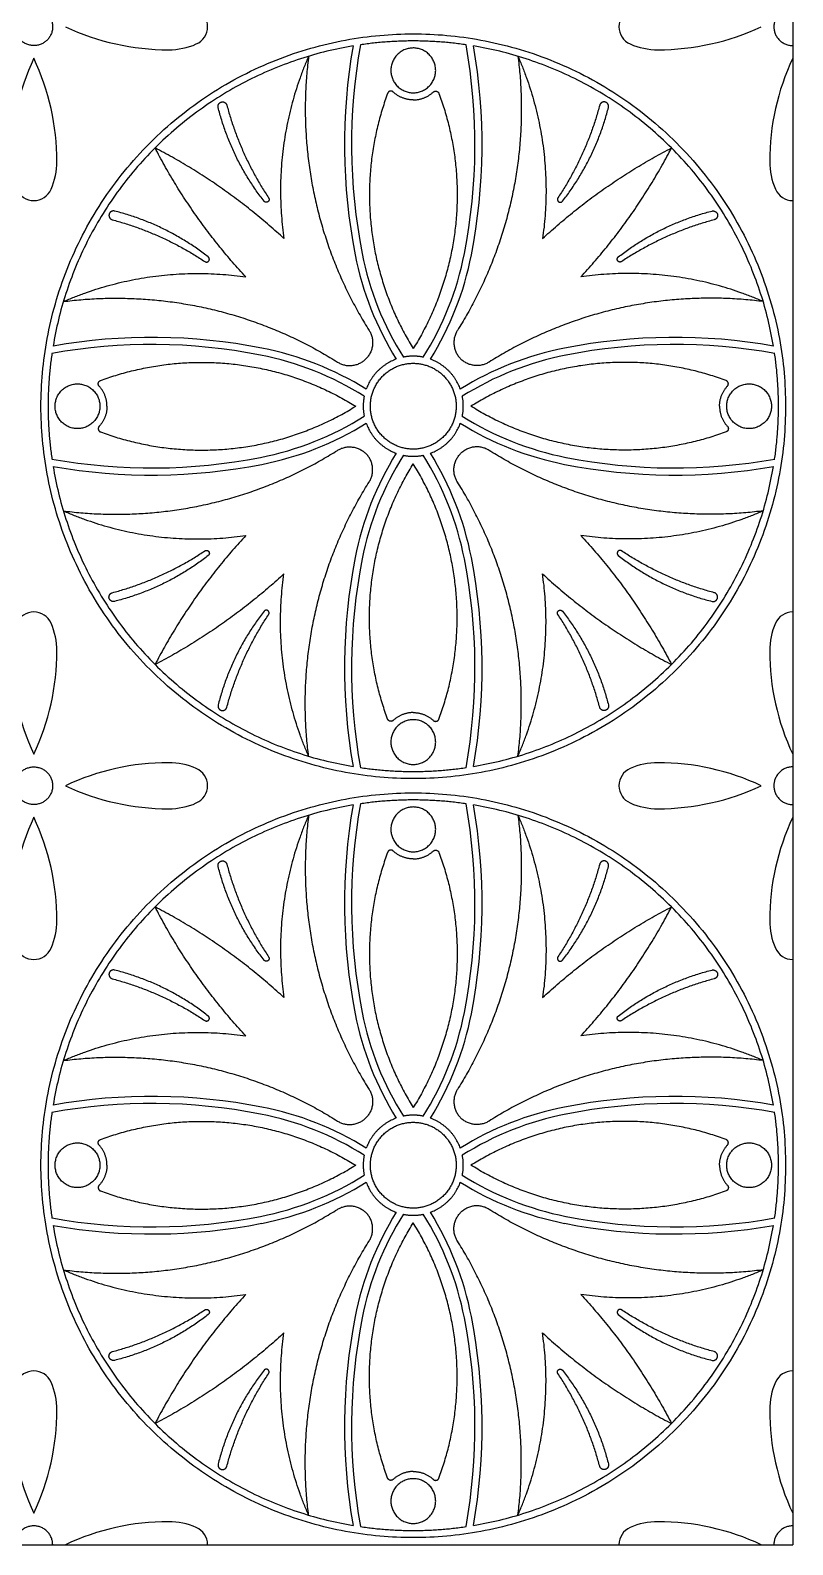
# Model space of a CAD drawing. Header units: millimetres. Extents: x -101 to 102, y -117 to 99.
# Drawn here: x 85.74 to 101.83, y -100.33 to -68.38 of the extents above; entities that cross this region are included whole.
import ezdxf

# ---------------------------------------------------------------- set-up
doc = ezdxf.new("R2010")
doc.units = ezdxf.units.MM
doc.header["$MEASUREMENT"] = 0
doc.layers.add('Layer 03', color=5, linetype='Continuous')

msp = doc.modelspace()

# ---------------------------------------------------------------- linework, layer by layer
at = {"layer": 'Layer 03'}
for p in [(101.825, -52.292), (53.784, -100.333)]:
    msp.add_line(p, (101.825, -100.333), dxfattribs=at)
for centre, radius, start, end in [((89.081, -68.306), 0.397, 293.5468, 66.4532), ((98.555, -68.306), 0.397, 113.5468, 246.4532), ((88.654, -63.677), 5.115, 244.8173, 270), ((98.982, -63.677), 5.115, 270, 295.1827), ((88.654, -67.325), 1.467, 270, 293.5468), ((104.413, -70.797), 11.897, 169.7818, 191.1093), ((83.223, -70.797), 11.897, 348.8907, 10.2182), ((98.982, -67.325), 1.467, 246.4532, 270), ((90.44, -71.148), 5.115, 154.8173, 180), ((81.183, -71.148), 5.115, 360, 25.1827), ((104.413, -70.797), 12.047, 170.029, 191.1093), ((83.223, -70.797), 12.047, 348.8907, 9.971), ((106.454, -71.148), 5.115, 154.8173, 180), ((84.831, -71.148), 1.467, 336.4532, 360), ((102.806, -71.148), 1.467, 180, 203.5468), ((85.811, -71.576), 0.397, 203.5468, 336.4532), ((101.825, -71.576), 0.397, 203.5468, 270), ((99.045, -71.852), 6.576, 191.1093, 211.8347), ((99.045, -71.852), 6.426, 191.1093, 212.222), ((88.592, -71.852), 6.426, 327.778, 348.8907), ((88.592, -71.852), 6.576, 328.1653, 348.8907), ((88.303, -86.907), 11.897, 78.8907, 100.2182), ((88.303, -86.907), 12.047, 78.8907, 99.971), ((89.357, -81.539), 6.576, 58.1653, 78.8907), ((98.279, -81.539), 6.576, 101.1093, 121.8347), ((99.334, -86.907), 12.047, 80.029, 101.1093), ((99.334, -86.907), 11.897, 79.7818, 101.1093), ((89.357, -81.539), 6.426, 57.778, 78.8907), ((98.279, -81.539), 6.426, 101.1093, 122.222), ((89.357, -71.086), 6.426, 281.1093, 302.222), ((89.357, -71.086), 6.576, 281.1093, 301.8347), ((98.279, -71.086), 6.576, 238.1653, 258.8907), ((98.279, -71.086), 6.426, 237.778, 258.8907), ((99.045, -80.774), 6.576, 148.1653, 168.8907), ((88.592, -80.774), 6.576, 11.1093, 31.8347), ((88.303, -65.718), 11.897, 259.7818, 281.1093), ((88.303, -65.718), 12.047, 260.029, 281.1093), ((99.045, -80.774), 6.426, 147.778, 168.8907), ((88.592, -80.774), 6.426, 11.1093, 32.222), ((99.334, -65.718), 12.047, 258.8907, 279.971), ((99.334, -65.718), 11.897, 258.8907, 280.2182), ((104.413, -81.828), 12.047, 168.8907, 189.971), ((104.413, -81.828), 11.897, 168.8907, 190.2182), ((83.223, -81.828), 11.897, 349.7818, 11.1093), ((83.223, -81.828), 12.047, 350.029, 11.1093), ((85.811, -81.05), 0.397, 23.5468, 156.4532), ((101.825, -81.05), 0.397, 90, 156.4532), ((84.831, -81.477), 1.467, 360, 23.5468), ((102.806, -81.477), 1.467, 156.4532, 180), ((90.44, -81.477), 5.115, 180, 205.1827), ((81.183, -81.477), 5.115, 334.8173, 0), ((106.454, -81.477), 5.115, 180, 205.1827), ((88.654, -88.948), 5.115, 90, 115.1827), ((88.654, -85.3), 1.467, 66.4532, 90), ((89.081, -84.319), 0.397, 293.5468, 66.4532), ((98.555, -84.319), 0.397, 113.5468, 246.4532), ((98.982, -85.3), 1.467, 90, 113.5468), ((98.982, -88.948), 5.115, 64.8173, 90), ((88.654, -79.691), 5.115, 244.8173, 270), ((98.982, -79.691), 5.115, 270, 295.1827), ((90.44, -87.162), 5.115, 154.8173, 180), ((81.183, -87.162), 5.115, 360, 25.1827), ((88.654, -83.339), 1.467, 270, 293.5468), ((104.413, -86.811), 12.047, 170.029, 191.1093), ((104.413, -86.811), 11.897, 169.7818, 191.1093), ((83.223, -86.811), 11.897, 348.8907, 10.2182), ((83.223, -86.811), 12.047, 348.8907, 9.971), ((98.982, -83.339), 1.467, 246.4532, 270), ((106.454, -87.162), 5.115, 154.8173, 180), ((84.831, -87.162), 1.467, 336.4532, 360), ((102.806, -87.162), 1.467, 180, 203.5468), ((85.811, -87.589), 0.397, 203.5468, 336.4532), ((101.825, -87.589), 0.397, 203.5468, 270), ((99.045, -87.865), 6.576, 191.1093, 211.8347), ((99.045, -87.865), 6.426, 191.1093, 212.222), ((88.592, -87.865), 6.426, 327.778, 348.8907), ((88.592, -87.865), 6.576, 328.1653, 348.8907), ((88.303, -102.921), 11.897, 78.8907, 100.2182), ((88.303, -102.921), 12.047, 78.8907, 99.971), ((99.334, -102.921), 12.047, 80.029, 101.1093), ((99.334, -102.921), 11.897, 79.7818, 101.1093), ((89.357, -97.552), 6.426, 57.778, 78.8907), ((89.357, -97.552), 6.576, 58.1653, 78.8907), ((98.279, -97.552), 6.576, 101.1093, 121.8347), ((98.279, -97.552), 6.426, 101.1093, 122.222), ((89.357, -87.1), 6.426, 281.1093, 302.222), ((98.279, -87.1), 6.426, 237.778, 258.8907), ((89.357, -87.1), 6.576, 281.1093, 301.8347), ((98.279, -87.1), 6.576, 238.1653, 258.8907), ((88.303, -81.731), 11.897, 259.7818, 281.1093), ((88.303, -81.731), 12.047, 260.029, 281.1093), ((99.045, -96.787), 6.576, 148.1653, 168.8907), ((99.045, -96.787), 6.426, 147.778, 168.8907), ((88.592, -96.787), 6.426, 11.1093, 32.222), ((88.592, -96.787), 6.576, 11.1093, 31.8347), ((99.334, -81.731), 12.047, 258.8907, 279.971), ((99.334, -81.731), 11.897, 258.8907, 280.2182), ((104.413, -97.841), 12.047, 168.8907, 189.971), ((83.223, -97.841), 12.047, 350.029, 11.1093), ((104.413, -97.841), 11.897, 168.8907, 190.2182), ((83.223, -97.841), 11.897, 349.7818, 11.1093), ((85.811, -97.063), 0.397, 23.5468, 156.4532), ((101.825, -97.063), 0.397, 90, 156.4532), ((84.831, -97.49), 1.467, 360, 23.5468), ((102.806, -97.49), 1.467, 156.4532, 180), ((90.44, -97.49), 5.115, 180, 205.1827), ((81.183, -97.49), 5.115, 334.8173, 0), ((106.454, -97.49), 5.115, 180, 205.1827), ((88.654, -104.962), 5.115, 90, 115.1827), ((88.654, -101.314), 1.467, 66.4532, 90), ((89.081, -100.333), 0.397, 0, 66.4532), ((98.555, -100.333), 0.397, 113.5468, 180), ((98.982, -101.314), 1.467, 90, 113.5468), ((98.982, -104.962), 5.115, 64.8173, 90)]:
    msp.add_arc(centre, radius, start, end, dxfattribs=at)
for points, weights, knots in [([(86.073, -68.605), (86.372, -68.343), (86.11, -68.044), (85.849, -67.745), (85.55, -68.007), (85.251, -68.268), (85.513, -68.567), (85.774, -68.866), (86.073, -68.605)], [1, 0.707106781187, 1, 0.707106781187, 1, 0.707106781187, 1, 0.707106781187, 1], [0, 0, 0, 0.715668, 0.715668, 1.431337, 1.431337, 2.147005, 2.147005, 2.862674, 2.862674, 2.862674]), ([(101.825, -67.909), (101.428, -67.909), (101.428, -68.306), (101.428, -68.703), (101.825, -68.703)], [1, 0.707106781186, 1, 0.707106781186, 1], [1.103952, 1.103952, 1.103952, 1.81962, 1.81962, 2.535288, 2.535288, 2.535288]), ([(101.675, -76.313), (101.675, -68.456), (93.818, -68.456), (85.962, -68.456), (85.962, -76.313), (85.962, -84.169), (93.818, -84.169), (101.675, -84.169), (101.675, -76.313)], [1, 0.707106781187, 1, 0.707106781187, 1, 0.707106781187, 1, 0.707106781187, 1], [0, 0, 0, 12.095132, 12.095132, 24.190263, 24.190263, 36.285395, 36.285395, 48.380527, 48.380527, 48.380527]), ([(93.818, -69.699), (93.346, -69.699), (93.346, -69.227), (93.346, -68.754), (93.818, -68.754), (94.291, -68.754), (94.291, -69.227), (94.291, -69.699), (93.818, -69.699)], [1, 0.707106781187, 1, 0.707106781187, 1, 0.707106781187, 1, 0.707106781187, 1], [0, 0, 0, 0.74149, 0.74149, 1.482979, 1.482979, 2.224469, 2.224469, 2.965959, 2.965959, 2.965959]), ([(89.701, -70.009), (89.678, -69.918), (89.769, -69.894), (89.86, -69.871), (89.884, -69.961)], [1, 0.709710540332, 1, 0.709710540332, 1], [0, 0, 0, 0.1478692, 0.1478692, 0.2957383, 0.2957383, 0.2957383]), ([(93.395, -69.683), (93.366, -69.657), (93.328, -69.666), (93.29, -69.675), (93.277, -69.712)], [1, 0.882022710059, 1, 0.882022710059, 1], [0, 0, 0, 0.0718733, 0.0718733, 0.1437467, 0.1437467, 0.1437467]), ([(94.241, -69.683), (94.27, -69.657), (94.308, -69.666), (94.346, -69.675), (94.36, -69.712)], [1, 0.882022710059, 1, 0.882022710059, 1], [0, 0, 0, 0.0718733, 0.0718733, 0.1437467, 0.1437467, 0.1437467]), ([(97.936, -70.009), (97.959, -69.918), (97.868, -69.894), (97.777, -69.871), (97.752, -69.961)], [1, 0.709710540332, 1, 0.709710540332, 1], [0, 0, 0, 0.1478692, 0.1478692, 0.2957383, 0.2957383, 0.2957383]), ([(87.514, -72.195), (87.423, -72.172), (87.4, -72.263), (87.376, -72.354), (87.467, -72.378)], [1, 0.709710540332, 1, 0.709710540332, 1], [0, 0, 0, 0.1478692, 0.1478692, 0.2957383, 0.2957383, 0.2957383]), ([(90.766, -71.917), (90.798, -71.965), (90.752, -71.998), (90.705, -72.032), (90.67, -71.987)], [1, 0.720840061458, 1, 0.720840061458, 1], [0, 0, 0, 0.0910066, 0.0910066, 0.1820133, 0.1820133, 0.1820133]), ([(96.87, -71.917), (96.838, -71.965), (96.885, -71.998), (96.931, -72.032), (96.966, -71.987)], [1, 0.720840061458, 1, 0.720840061458, 1], [0, 0, 0, 0.0910066, 0.0910066, 0.1820133, 0.1820133, 0.1820133]), ([(100.122, -72.195), (100.213, -72.172), (100.237, -72.263), (100.26, -72.354), (100.169, -72.378)], [1, 0.709710540332, 1, 0.709710540332, 1], [0, 0, 0, 0.1478692, 0.1478692, 0.2957383, 0.2957383, 0.2957383]), ([(89.423, -73.261), (89.47, -73.292), (89.504, -73.246), (89.537, -73.2), (89.492, -73.164)], [1, 0.720840061458, 1, 0.720840061458, 1], [0, 0, 0, 0.0910066, 0.0910066, 0.1820133, 0.1820133, 0.1820133]), ([(98.214, -73.261), (98.166, -73.292), (98.133, -73.246), (98.099, -73.2), (98.144, -73.164)], [1, 0.720840061458, 1, 0.720840061458, 1], [0, 0, 0, 0.0910066, 0.0910066, 0.1820133, 0.1820133, 0.1820133]), ([(94.723, -76.36), (94.771, -75.456), (93.866, -75.408), (92.962, -75.36), (92.914, -76.265), (92.866, -77.169), (93.77, -77.217), (94.675, -77.265), (94.723, -76.36)], [1, 0.707106781187, 1, 0.707106781187, 1, 0.707106781187, 1, 0.707106781187, 1], [0, 0, 0, 1.421558, 1.421558, 2.843116, 2.843116, 4.264675, 4.264675, 5.686233, 5.686233, 5.686233]), ([(87.205, -76.313), (87.205, -75.84), (86.732, -75.84), (86.26, -75.84), (86.26, -76.313), (86.26, -76.785), (86.732, -76.785), (87.205, -76.785), (87.205, -76.313)], [1, 0.707106781187, 1, 0.707106781187, 1, 0.707106781187, 1, 0.707106781187, 1], [0, 0, 0, 0.74149, 0.74149, 1.482979, 1.482979, 2.224469, 2.224469, 2.965959, 2.965959, 2.965959]), ([(87.189, -75.889), (87.163, -75.861), (87.172, -75.823), (87.181, -75.785), (87.217, -75.771)], [1, 0.882022710059, 1, 0.882022710059, 1], [0, 0, 0, 0.0718733, 0.0718733, 0.1437467, 0.1437467, 0.1437467]), ([(100.447, -75.889), (100.474, -75.861), (100.465, -75.823), (100.456, -75.785), (100.419, -75.771)], [1, 0.882022710059, 1, 0.882022710059, 1], [0, 0, 0, 0.0718733, 0.0718733, 0.1437467, 0.1437467, 0.1437467]), ([(100.432, -76.313), (100.432, -76.785), (100.904, -76.785), (101.377, -76.785), (101.377, -76.313), (101.377, -75.84), (100.904, -75.84), (100.432, -75.84), (100.432, -76.313)], [1, 0.707106781187, 1, 0.707106781187, 1, 0.707106781187, 1, 0.707106781187, 1], [0, 0, 0, 0.74149, 0.74149, 1.482979, 1.482979, 2.224469, 2.224469, 2.965959, 2.965959, 2.965959]), ([(87.189, -76.736), (87.163, -76.764), (87.172, -76.802), (87.181, -76.841), (87.217, -76.854)], [1, 0.882022710059, 1, 0.882022710059, 1], [0, 0, 0, 0.0718733, 0.0718733, 0.1437467, 0.1437467, 0.1437467]), ([(100.447, -76.736), (100.474, -76.764), (100.465, -76.802), (100.456, -76.841), (100.419, -76.854)], [1, 0.882022710059, 1, 0.882022710059, 1], [0, 0, 0, 0.0718733, 0.0718733, 0.1437467, 0.1437467, 0.1437467]), ([(89.423, -79.364), (89.47, -79.333), (89.504, -79.379), (89.537, -79.425), (89.492, -79.461)], [1, 0.720840061458, 1, 0.720840061458, 1], [0, 0, 0, 0.0910066, 0.0910066, 0.1820133, 0.1820133, 0.1820133]), ([(98.214, -79.364), (98.166, -79.333), (98.133, -79.379), (98.099, -79.425), (98.144, -79.461)], [1, 0.720840061458, 1, 0.720840061458, 1], [0, 0, 0, 0.0910066, 0.0910066, 0.1820133, 0.1820133, 0.1820133]), ([(87.514, -80.43), (87.423, -80.453), (87.4, -80.362), (87.376, -80.271), (87.467, -80.247)], [1, 0.709710540332, 1, 0.709710540332, 1], [0, 0, 0, 0.1478692, 0.1478692, 0.2957383, 0.2957383, 0.2957383]), ([(100.122, -80.43), (100.213, -80.453), (100.237, -80.362), (100.26, -80.271), (100.169, -80.247)], [1, 0.709710540332, 1, 0.709710540332, 1], [0, 0, 0, 0.1478692, 0.1478692, 0.2957383, 0.2957383, 0.2957383]), ([(90.766, -80.708), (90.798, -80.661), (90.752, -80.627), (90.705, -80.594), (90.67, -80.639)], [1, 0.720840061458, 1, 0.720840061458, 1], [0, 0, 0, 0.0910066, 0.0910066, 0.1820133, 0.1820133, 0.1820133]), ([(96.87, -80.708), (96.838, -80.661), (96.885, -80.627), (96.931, -80.594), (96.966, -80.639)], [1, 0.720840061458, 1, 0.720840061458, 1], [0, 0, 0, 0.0910066, 0.0910066, 0.1820133, 0.1820133, 0.1820133]), ([(89.701, -82.616), (89.678, -82.708), (89.769, -82.731), (89.86, -82.755), (89.884, -82.664)], [1, 0.709710540332, 1, 0.709710540332, 1], [0, 0, 0, 0.1478692, 0.1478692, 0.2957383, 0.2957383, 0.2957383]), ([(97.936, -82.616), (97.959, -82.708), (97.868, -82.731), (97.777, -82.755), (97.752, -82.664)], [1, 0.709710540332, 1, 0.709710540332, 1], [0, 0, 0, 0.1478692, 0.1478692, 0.2957383, 0.2957383, 0.2957383]), ([(93.395, -82.942), (93.366, -82.968), (93.328, -82.959), (93.29, -82.95), (93.277, -82.913)], [1, 0.882022710059, 1, 0.882022710059, 1], [0, 0, 0, 0.0718733, 0.0718733, 0.1437467, 0.1437467, 0.1437467]), ([(93.818, -82.926), (94.291, -82.926), (94.291, -83.398), (94.291, -83.871), (93.818, -83.871), (93.346, -83.871), (93.346, -83.398), (93.346, -82.926), (93.818, -82.926)], [1, 0.707106781187, 1, 0.707106781187, 1, 0.707106781187, 1, 0.707106781187, 1], [0, 0, 0, 0.74149, 0.74149, 1.482979, 1.482979, 2.224469, 2.224469, 2.965959, 2.965959, 2.965959]), ([(94.241, -82.942), (94.27, -82.968), (94.308, -82.959), (94.346, -82.95), (94.36, -82.913)], [1, 0.882022710059, 1, 0.882022710059, 1], [0, 0, 0, 0.0718733, 0.0718733, 0.1437467, 0.1437467, 0.1437467]), ([(86.073, -84.618), (86.372, -84.357), (86.11, -84.058), (85.849, -83.759), (85.55, -84.02), (85.251, -84.282), (85.513, -84.581), (85.774, -84.88), (86.073, -84.618)], [1, 0.707106781187, 1, 0.707106781187, 1, 0.707106781187, 1, 0.707106781187, 1], [0, 0, 0, 0.715668, 0.715668, 1.431337, 1.431337, 2.147005, 2.147005, 2.862674, 2.862674, 2.862674]), ([(101.825, -83.922), (101.428, -83.922), (101.428, -84.319), (101.428, -84.717), (101.825, -84.717)], [1, 0.707106781186, 1, 0.707106781186, 1], [1.103952, 1.103952, 1.103952, 1.81962, 1.81962, 2.535288, 2.535288, 2.535288]), ([(101.675, -92.326), (101.675, -84.47), (93.818, -84.47), (85.962, -84.47), (85.962, -92.326), (85.962, -100.183), (93.818, -100.183), (101.675, -100.183), (101.675, -92.326)], [1, 0.707106781187, 1, 0.707106781187, 1, 0.707106781187, 1, 0.707106781187, 1], [0, 0, 0, 12.095132, 12.095132, 24.190263, 24.190263, 36.285395, 36.285395, 48.380527, 48.380527, 48.380527]), ([(93.818, -85.713), (93.346, -85.713), (93.346, -85.24), (93.346, -84.768), (93.818, -84.768), (94.291, -84.768), (94.291, -85.24), (94.291, -85.713), (93.818, -85.713)], [1, 0.707106781187, 1, 0.707106781187, 1, 0.707106781187, 1, 0.707106781187, 1], [0, 0, 0, 0.74149, 0.74149, 1.482979, 1.482979, 2.224469, 2.224469, 2.965959, 2.965959, 2.965959]), ([(89.701, -86.022), (89.678, -85.931), (89.769, -85.908), (89.86, -85.884), (89.884, -85.975)], [1, 0.709710540332, 1, 0.709710540332, 1], [0, 0, 0, 0.1478692, 0.1478692, 0.2957383, 0.2957383, 0.2957383]), ([(93.395, -85.697), (93.366, -85.671), (93.328, -85.68), (93.29, -85.689), (93.277, -85.725)], [1, 0.882022710059, 1, 0.882022710059, 1], [0, 0, 0, 0.0718733, 0.0718733, 0.1437467, 0.1437467, 0.1437467]), ([(94.241, -85.697), (94.27, -85.671), (94.308, -85.68), (94.346, -85.689), (94.36, -85.725)], [1, 0.882022710059, 1, 0.882022710059, 1], [0, 0, 0, 0.0718733, 0.0718733, 0.1437467, 0.1437467, 0.1437467]), ([(97.936, -86.022), (97.959, -85.931), (97.868, -85.908), (97.777, -85.884), (97.752, -85.975)], [1, 0.709710540332, 1, 0.709710540332, 1], [0, 0, 0, 0.1478692, 0.1478692, 0.2957383, 0.2957383, 0.2957383]), ([(90.766, -87.931), (90.798, -87.978), (90.752, -88.012), (90.705, -88.045), (90.67, -88)], [1, 0.720840061458, 1, 0.720840061458, 1], [0, 0, 0, 0.0910066, 0.0910066, 0.1820133, 0.1820133, 0.1820133]), ([(96.87, -87.931), (96.838, -87.978), (96.885, -88.012), (96.931, -88.045), (96.966, -88)], [1, 0.720840061458, 1, 0.720840061458, 1], [0, 0, 0, 0.0910066, 0.0910066, 0.1820133, 0.1820133, 0.1820133]), ([(87.514, -88.209), (87.423, -88.186), (87.4, -88.277), (87.376, -88.368), (87.467, -88.392)], [1, 0.709710540332, 1, 0.709710540332, 1], [0, 0, 0, 0.1478692, 0.1478692, 0.2957383, 0.2957383, 0.2957383]), ([(100.122, -88.209), (100.213, -88.186), (100.237, -88.277), (100.26, -88.368), (100.169, -88.392)], [1, 0.709710540332, 1, 0.709710540332, 1], [0, 0, 0, 0.1478692, 0.1478692, 0.2957383, 0.2957383, 0.2957383]), ([(89.423, -89.274), (89.47, -89.306), (89.504, -89.26), (89.537, -89.213), (89.492, -89.178)], [1, 0.720840061458, 1, 0.720840061458, 1], [0, 0, 0, 0.0910066, 0.0910066, 0.1820133, 0.1820133, 0.1820133]), ([(98.214, -89.274), (98.166, -89.306), (98.133, -89.26), (98.099, -89.213), (98.144, -89.178)], [1, 0.720840061458, 1, 0.720840061458, 1], [0, 0, 0, 0.0910066, 0.0910066, 0.1820133, 0.1820133, 0.1820133]), ([(94.723, -92.374), (94.771, -91.47), (93.866, -91.422), (92.962, -91.374), (92.914, -92.278), (92.866, -93.183), (93.77, -93.231), (94.675, -93.279), (94.723, -92.374)], [1, 0.707106781187, 1, 0.707106781187, 1, 0.707106781187, 1, 0.707106781187, 1], [0, 0, 0, 1.421558, 1.421558, 2.843116, 2.843116, 4.264675, 4.264675, 5.686233, 5.686233, 5.686233]), ([(87.205, -92.326), (87.205, -91.854), (86.732, -91.854), (86.26, -91.854), (86.26, -92.326), (86.26, -92.799), (86.732, -92.799), (87.205, -92.799), (87.205, -92.326)], [1, 0.707106781187, 1, 0.707106781187, 1, 0.707106781187, 1, 0.707106781187, 1], [0, 0, 0, 0.74149, 0.74149, 1.482979, 1.482979, 2.224469, 2.224469, 2.965959, 2.965959, 2.965959]), ([(87.189, -91.903), (87.163, -91.874), (87.172, -91.836), (87.181, -91.798), (87.217, -91.785)], [1, 0.882022710059, 1, 0.882022710059, 1], [0, 0, 0, 0.0718733, 0.0718733, 0.1437467, 0.1437467, 0.1437467]), ([(100.447, -91.903), (100.474, -91.874), (100.465, -91.836), (100.456, -91.798), (100.419, -91.785)], [1, 0.882022710059, 1, 0.882022710059, 1], [0, 0, 0, 0.0718733, 0.0718733, 0.1437467, 0.1437467, 0.1437467]), ([(100.432, -92.326), (100.432, -92.799), (100.904, -92.799), (101.377, -92.799), (101.377, -92.326), (101.377, -91.854), (100.904, -91.854), (100.432, -91.854), (100.432, -92.326)], [1, 0.707106781187, 1, 0.707106781187, 1, 0.707106781187, 1, 0.707106781187, 1], [0, 0, 0, 0.74149, 0.74149, 1.482979, 1.482979, 2.224469, 2.224469, 2.965959, 2.965959, 2.965959]), ([(87.189, -92.749), (87.163, -92.778), (87.172, -92.816), (87.181, -92.854), (87.217, -92.868)], [1, 0.882022710059, 1, 0.882022710059, 1], [0, 0, 0, 0.0718733, 0.0718733, 0.1437467, 0.1437467, 0.1437467]), ([(100.447, -92.749), (100.474, -92.778), (100.465, -92.816), (100.456, -92.854), (100.419, -92.868)], [1, 0.882022710059, 1, 0.882022710059, 1], [0, 0, 0, 0.0718733, 0.0718733, 0.1437467, 0.1437467, 0.1437467]), ([(89.423, -95.378), (89.47, -95.346), (89.504, -95.393), (89.537, -95.439), (89.492, -95.474)], [1, 0.720840061458, 1, 0.720840061458, 1], [0, 0, 0, 0.0910066, 0.0910066, 0.1820133, 0.1820133, 0.1820133]), ([(98.214, -95.378), (98.166, -95.346), (98.133, -95.393), (98.099, -95.439), (98.144, -95.474)], [1, 0.720840061458, 1, 0.720840061458, 1], [0, 0, 0, 0.0910066, 0.0910066, 0.1820133, 0.1820133, 0.1820133]), ([(87.514, -96.444), (87.423, -96.466), (87.4, -96.376), (87.376, -96.285), (87.467, -96.26)], [1, 0.709710540332, 1, 0.709710540332, 1], [0, 0, 0, 0.1478692, 0.1478692, 0.2957383, 0.2957383, 0.2957383]), ([(100.122, -96.444), (100.213, -96.466), (100.237, -96.376), (100.26, -96.285), (100.169, -96.26)], [1, 0.709710540332, 1, 0.709710540332, 1], [0, 0, 0, 0.1478692, 0.1478692, 0.2957383, 0.2957383, 0.2957383]), ([(90.766, -96.722), (90.798, -96.674), (90.752, -96.641), (90.705, -96.607), (90.67, -96.652)], [1, 0.720840061458, 1, 0.720840061458, 1], [0, 0, 0, 0.0910066, 0.0910066, 0.1820133, 0.1820133, 0.1820133]), ([(96.87, -96.722), (96.838, -96.674), (96.885, -96.641), (96.931, -96.607), (96.966, -96.652)], [1, 0.720840061458, 1, 0.720840061458, 1], [0, 0, 0, 0.0910066, 0.0910066, 0.1820133, 0.1820133, 0.1820133]), ([(89.701, -98.63), (89.678, -98.721), (89.769, -98.745), (89.86, -98.768), (89.884, -98.677)], [1, 0.709710540332, 1, 0.709710540332, 1], [0, 0, 0, 0.1478692, 0.1478692, 0.2957383, 0.2957383, 0.2957383]), ([(97.936, -98.63), (97.959, -98.721), (97.868, -98.745), (97.777, -98.768), (97.752, -98.677)], [1, 0.709710540332, 1, 0.709710540332, 1], [0, 0, 0, 0.1478692, 0.1478692, 0.2957383, 0.2957383, 0.2957383]), ([(93.395, -98.955), (93.366, -98.982), (93.328, -98.973), (93.29, -98.964), (93.277, -98.927)], [1, 0.882022710059, 1, 0.882022710059, 1], [0, 0, 0, 0.0718733, 0.0718733, 0.1437467, 0.1437467, 0.1437467]), ([(93.818, -98.94), (94.291, -98.94), (94.291, -99.412), (94.291, -99.884), (93.818, -99.884), (93.346, -99.884), (93.346, -99.412), (93.346, -98.94), (93.818, -98.94)], [1, 0.707106781187, 1, 0.707106781187, 1, 0.707106781187, 1, 0.707106781187, 1], [0, 0, 0, 0.74149, 0.74149, 1.482979, 1.482979, 2.224469, 2.224469, 2.965959, 2.965959, 2.965959]), ([(94.241, -98.955), (94.27, -98.982), (94.308, -98.973), (94.346, -98.964), (94.36, -98.927)], [1, 0.882022710059, 1, 0.882022710059, 1], [0, 0, 0, 0.0718733, 0.0718733, 0.1437467, 0.1437467, 0.1437467]), ([(86.209, -100.333), (86.209, -99.936), (85.811, -99.936), (85.414, -99.936), (85.414, -100.333)], [1, 0.707106781187, 1, 0.707106781187, 1], [3.250957, 3.250957, 3.250957, 3.966625, 3.966625, 4.682294, 4.682294, 4.682294])]:
    msp.add_rational_spline(points, weights, degree=2, knots=knots, dxfattribs=at)
for points, weights in [([(94.932, -68.687), (93.818, -68.524), (92.705, -68.687)], [1, 0.989509383949, 1]), ([(92.548, -68.711), (87.124, -69.618), (86.217, -75.042)], [1, 0.813983032114, 1]), ([(91.61, -68.929), (90.8, -70.779), (91.09, -72.777)], [1, 0.961553592503, 1]), ([(91.61, -68.929), (91.21, -72.05), (92.886, -74.713)], [1, 0.941205046371, 1]), ([(96.027, -68.929), (96.427, -72.05), (94.75, -74.713)], [1, 0.941205046371, 1]), ([(101.419, -75.042), (100.513, -69.618), (95.088, -68.711)], [1, 0.813983032114, 1]), ([(96.027, -68.929), (96.836, -70.779), (96.546, -72.777)], [1, 0.961553592503, 1]), ([(89.884, -69.961), (90.164, -71.012), (90.766, -71.917)], [1, 0.986717573799, 1]), ([(93.277, -69.712), (92.229, -72.537), (93.818, -75.097)], [1, 0.8980497236, 1]), ([(93.818, -69.849), (93.574, -69.849), (93.395, -69.683)], [1, 0.931018332382, 1]), ([(93.818, -69.849), (94.062, -69.849), (94.241, -69.683)], [1, 0.931018332382, 1]), ([(94.36, -69.712), (95.408, -72.537), (93.818, -75.097)], [1, 0.8980497236, 1]), ([(97.752, -69.961), (97.472, -71.012), (96.87, -71.917)], [1, 0.986717573799, 1]), ([(90.67, -71.987), (89.975, -71.101), (89.701, -70.009)], [1, 0.978077150988, 1]), ([(96.966, -71.987), (97.662, -71.101), (97.936, -70.009)], [1, 0.978077150988, 1]), ([(91.09, -72.777), (89.859, -71.636), (88.369, -70.863)], [1, 0.990949380545, 1]), ([(90.283, -73.584), (89.142, -72.353), (88.369, -70.863)], [1, 0.990949380545, 1]), ([(96.546, -72.777), (97.777, -71.636), (99.268, -70.863)], [1, 0.990949380545, 1]), ([(97.354, -73.584), (98.495, -72.353), (99.268, -70.863)], [1, 0.990949380545, 1]), ([(89.492, -73.164), (88.607, -72.469), (87.514, -72.195)], [1, 0.978077150988, 1]), ([(98.144, -73.164), (99.03, -72.469), (100.122, -72.195)], [1, 0.978077150988, 1]), ([(87.467, -72.378), (88.517, -72.659), (89.423, -73.261)], [1, 0.986717573799, 1]), ([(100.169, -72.378), (99.119, -72.659), (98.214, -73.261)], [1, 0.986717573799, 1]), ([(86.435, -74.104), (88.285, -73.295), (90.283, -73.584)], [1, 0.961553592503, 1]), ([(101.202, -74.104), (99.352, -73.295), (97.354, -73.584)], [1, 0.961553592503, 1]), ([(86.435, -74.104), (89.556, -73.704), (92.219, -75.381)], [1, 0.941205046371, 1]), ([(101.202, -74.104), (98.081, -73.704), (95.418, -75.381)], [1, 0.941205046371, 1]), ([(92.886, -74.713), (93.092, -75.04), (92.819, -75.313)], [1, 0.781557933382, 1]), ([(94.75, -74.713), (94.544, -75.04), (94.818, -75.313)], [1, 0.781557933382, 1]), ([(86.193, -75.199), (86.03, -76.313), (86.193, -77.426)], [1, 0.989509383949, 1]), ([(87.217, -75.771), (90.043, -74.723), (92.603, -76.313)], [1, 0.8980497236, 1]), ([(92.219, -75.381), (92.546, -75.587), (92.819, -75.313)], [1, 0.781557933382, 1]), ([(93.458, -75.32), (92.994, -75.488), (92.826, -75.952)], [1, 0.906023045483, 1]), ([(94.028, -75.278), (93.818, -75.235), (93.608, -75.278)], [1, 0.980044529604, 1]), ([(94.811, -75.952), (94.642, -75.488), (94.179, -75.32)], [1, 0.906023045483, 1]), ([(95.418, -75.381), (95.091, -75.587), (94.818, -75.313)], [1, 0.781557933382, 1]), ([(100.419, -75.771), (97.594, -74.723), (95.034, -76.313)], [1, 0.8980497236, 1]), ([(101.444, -77.426), (101.607, -76.313), (101.444, -75.199)], [1, 0.989509383949, 1]), ([(87.355, -76.313), (87.355, -76.069), (87.189, -75.889)], [1, 0.931018332382, 1]), ([(100.281, -76.313), (100.281, -76.069), (100.447, -75.889)], [1, 0.931018332382, 1]), ([(87.355, -76.313), (87.355, -76.557), (87.189, -76.736)], [1, 0.931018332382, 1]), ([(87.217, -76.854), (90.043, -77.902), (92.603, -76.313)], [1, 0.8980497236, 1]), ([(92.783, -76.103), (92.741, -76.313), (92.783, -76.522)], [1, 0.980044529603, 1]), ([(94.853, -76.522), (94.896, -76.313), (94.853, -76.103)], [1, 0.980044529604, 1]), ([(100.419, -76.854), (97.594, -77.902), (95.034, -76.313)], [1, 0.8980497236, 1]), ([(100.281, -76.313), (100.281, -76.557), (100.447, -76.736)], [1, 0.931018332382, 1]), ([(92.826, -76.673), (92.994, -77.137), (93.458, -77.305)], [1, 0.906023045483, 1]), ([(94.179, -77.305), (94.642, -77.137), (94.811, -76.673)], [1, 0.906023045483, 1]), ([(86.435, -78.521), (89.556, -78.921), (92.219, -77.244)], [1, 0.941205046371, 1]), ([(92.219, -77.244), (92.546, -77.039), (92.819, -77.312)], [1, 0.781557933382, 1]), ([(92.886, -77.912), (93.092, -77.585), (92.819, -77.312)], [1, 0.781557933382, 1]), ([(94.75, -77.912), (94.544, -77.585), (94.818, -77.312)], [1, 0.781557933382, 1]), ([(94.75, -77.912), (94.544, -77.585), (94.818, -77.312)], [1, 0.781557933382, 1]), ([(95.418, -77.244), (95.091, -77.039), (94.818, -77.312)], [1, 0.781557933382, 1]), ([(101.202, -78.521), (98.081, -78.921), (95.418, -77.244)], [1, 0.941205046371, 1]), ([(86.217, -77.583), (87.124, -83.007), (92.548, -83.914)], [1, 0.813983032114, 1]), ([(93.277, -82.913), (92.229, -80.088), (93.818, -77.528)], [1, 0.8980497236, 1]), ([(93.608, -77.347), (93.818, -77.39), (94.028, -77.347)], [1, 0.980044529524, 1]), ([(94.36, -82.913), (95.408, -80.088), (93.818, -77.528)], [1, 0.8980497236, 1]), ([(95.088, -83.914), (100.513, -83.007), (101.419, -77.583)], [1, 0.813983032114, 1]), ([(91.61, -83.696), (91.21, -80.575), (92.886, -77.912)], [1, 0.941205046371, 1]), ([(96.027, -83.696), (96.427, -80.575), (94.75, -77.912)], [1, 0.941205046371, 1]), ([(86.435, -78.521), (88.285, -79.33), (90.283, -79.041)], [1, 0.961553592503, 1]), ([(101.202, -78.521), (99.352, -79.33), (97.354, -79.041)], [1, 0.961553592503, 1]), ([(90.283, -79.041), (89.142, -80.272), (88.369, -81.762)], [1, 0.990949380545, 1]), ([(97.354, -79.041), (98.495, -80.272), (99.268, -81.762)], [1, 0.990949380545, 1]), ([(87.467, -80.247), (88.517, -79.967), (89.423, -79.364)], [1, 0.986717573799, 1]), ([(89.492, -79.461), (88.607, -80.156), (87.514, -80.43)], [1, 0.978077150988, 1]), ([(98.144, -79.461), (99.03, -80.156), (100.122, -80.43)], [1, 0.978077150988, 1]), ([(100.169, -80.247), (99.119, -79.967), (98.214, -79.364)], [1, 0.986717573799, 1]), ([(91.09, -79.848), (89.859, -80.989), (88.369, -81.762)], [1, 0.990949380545, 1]), ([(91.61, -83.696), (90.8, -81.846), (91.09, -79.848)], [1, 0.961553592503, 1]), ([(96.027, -83.696), (96.836, -81.846), (96.546, -79.848)], [1, 0.961553592503, 1]), ([(96.546, -79.848), (97.777, -80.989), (99.268, -81.762)], [1, 0.990949380545, 1]), ([(90.67, -80.639), (89.975, -81.524), (89.701, -82.616)], [1, 0.978077150988, 1]), ([(89.884, -82.664), (90.164, -81.613), (90.766, -80.708)], [1, 0.986717573799, 1]), ([(97.752, -82.664), (97.472, -81.613), (96.87, -80.708)], [1, 0.986717573799, 1]), ([(96.966, -80.639), (97.662, -81.524), (97.936, -82.616)], [1, 0.978077150988, 1]), ([(93.818, -82.776), (93.574, -82.776), (93.395, -82.942)], [1, 0.931018332382, 1]), ([(93.818, -82.776), (94.062, -82.776), (94.241, -82.942)], [1, 0.931018332382, 1]), ([(92.705, -83.938), (93.818, -84.101), (94.932, -83.938)], [1, 0.989509383949, 1]), ([(94.932, -84.701), (93.818, -84.538), (92.705, -84.701)], [1, 0.989509383949, 1]), ([(92.548, -84.725), (87.124, -85.632), (86.217, -91.056)], [1, 0.813983032114, 1]), ([(91.61, -84.943), (90.8, -86.793), (91.09, -88.791)], [1, 0.961553592503, 1]), ([(91.61, -84.943), (91.21, -88.064), (92.886, -90.727)], [1, 0.941205046371, 1]), ([(96.027, -84.943), (96.427, -88.064), (94.75, -90.727)], [1, 0.941205046371, 1]), ([(101.419, -91.056), (100.513, -85.632), (95.088, -84.725)], [1, 0.813983032114, 1]), ([(96.027, -84.943), (96.836, -86.793), (96.546, -88.791)], [1, 0.961553592503, 1]), ([(93.277, -85.725), (92.229, -88.551), (93.818, -91.111)], [1, 0.8980497236, 1]), ([(93.818, -85.863), (93.574, -85.863), (93.395, -85.697)], [1, 0.931018332382, 1]), ([(93.818, -85.863), (94.062, -85.863), (94.241, -85.697)], [1, 0.931018332382, 1]), ([(94.36, -85.725), (95.408, -88.551), (93.818, -91.111)], [1, 0.8980497236, 1]), ([(90.67, -88), (89.975, -87.115), (89.701, -86.022)], [1, 0.978077150988, 1]), ([(89.884, -85.975), (90.164, -87.025), (90.766, -87.931)], [1, 0.986717573799, 1]), ([(97.752, -85.975), (97.472, -87.025), (96.87, -87.931)], [1, 0.986717573799, 1]), ([(96.966, -88), (97.662, -87.115), (97.936, -86.022)], [1, 0.978077150988, 1]), ([(91.09, -88.791), (89.859, -87.65), (88.369, -86.877)], [1, 0.990949380545, 1]), ([(90.283, -89.598), (89.142, -88.367), (88.369, -86.877)], [1, 0.990949380545, 1]), ([(96.546, -88.791), (97.777, -87.65), (99.268, -86.877)], [1, 0.990949380545, 1]), ([(97.354, -89.598), (98.495, -88.367), (99.268, -86.877)], [1, 0.990949380545, 1]), ([(87.467, -88.392), (88.517, -88.672), (89.423, -89.274)], [1, 0.986717573799, 1]), ([(89.492, -89.178), (88.607, -88.483), (87.514, -88.209)], [1, 0.978077150988, 1]), ([(98.144, -89.178), (99.03, -88.483), (100.122, -88.209)], [1, 0.978077150988, 1]), ([(100.169, -88.392), (99.119, -88.672), (98.214, -89.274)], [1, 0.986717573799, 1]), ([(86.435, -90.118), (88.285, -89.308), (90.283, -89.598)], [1, 0.961553592503, 1]), ([(101.202, -90.118), (99.352, -89.308), (97.354, -89.598)], [1, 0.961553592503, 1]), ([(86.435, -90.118), (89.556, -89.718), (92.219, -91.394)], [1, 0.941205046371, 1]), ([(101.202, -90.118), (98.081, -89.718), (95.418, -91.394)], [1, 0.941205046371, 1]), ([(92.886, -90.727), (93.092, -91.054), (92.819, -91.327)], [1, 0.781557933382, 1]), ([(94.75, -90.727), (94.544, -91.054), (94.818, -91.327)], [1, 0.781557933382, 1]), ([(86.193, -91.213), (86.03, -92.326), (86.193, -93.44)], [1, 0.989509383949, 1]), ([(92.219, -91.394), (92.546, -91.6), (92.819, -91.327)], [1, 0.781557933382, 1]), ([(93.458, -91.334), (92.994, -91.502), (92.826, -91.966)], [1, 0.906023045483, 1]), ([(94.028, -91.291), (93.818, -91.249), (93.608, -91.291)], [1, 0.980044529604, 1]), ([(94.811, -91.966), (94.642, -91.502), (94.179, -91.334)], [1, 0.906023045483, 1]), ([(95.418, -91.394), (95.091, -91.6), (94.818, -91.327)], [1, 0.781557933382, 1]), ([(101.444, -93.44), (101.607, -92.326), (101.444, -91.213)], [1, 0.989509383949, 1]), ([(87.217, -91.785), (90.043, -90.736), (92.603, -92.326)], [1, 0.8980497236, 1]), ([(100.419, -91.785), (97.594, -90.736), (95.034, -92.326)], [1, 0.8980497236, 1]), ([(87.355, -92.326), (87.355, -92.082), (87.189, -91.903)], [1, 0.931018332382, 1]), ([(100.281, -92.326), (100.281, -92.082), (100.447, -91.903)], [1, 0.931018332382, 1]), ([(87.355, -92.326), (87.355, -92.57), (87.189, -92.749)], [1, 0.931018332382, 1]), ([(87.217, -92.868), (90.043, -93.916), (92.603, -92.326)], [1, 0.8980497236, 1]), ([(92.783, -92.116), (92.741, -92.326), (92.783, -92.536)], [1, 0.980044529603, 1]), ([(94.853, -92.536), (94.896, -92.326), (94.853, -92.116)], [1, 0.980044529604, 1]), ([(100.419, -92.868), (97.594, -93.916), (95.034, -92.326)], [1, 0.8980497236, 1]), ([(100.281, -92.326), (100.281, -92.57), (100.447, -92.749)], [1, 0.931018332382, 1]), ([(92.826, -92.687), (92.994, -93.15), (93.458, -93.319)], [1, 0.906023045483, 1]), ([(94.179, -93.319), (94.642, -93.15), (94.811, -92.687)], [1, 0.906023045483, 1]), ([(86.435, -94.535), (89.556, -94.934), (92.219, -93.258)], [1, 0.941205046371, 1]), ([(92.219, -93.258), (92.546, -93.052), (92.819, -93.326)], [1, 0.781557933382, 1]), ([(95.418, -93.258), (95.091, -93.052), (94.818, -93.326)], [1, 0.781557933382, 1]), ([(101.202, -94.535), (98.081, -94.934), (95.418, -93.258)], [1, 0.941205046371, 1]), ([(86.217, -93.596), (87.124, -99.021), (92.548, -99.927)], [1, 0.813983032114, 1]), ([(92.886, -93.926), (93.092, -93.599), (92.819, -93.326)], [1, 0.781557933382, 1]), ([(93.277, -98.927), (92.229, -96.102), (93.818, -93.542)], [1, 0.8980497236, 1]), ([(93.608, -93.361), (93.818, -93.404), (94.028, -93.361)], [1, 0.980044529524, 1]), ([(94.36, -98.927), (95.408, -96.102), (93.818, -93.542)], [1, 0.8980497236, 1]), ([(94.75, -93.926), (94.544, -93.599), (94.818, -93.326)], [1, 0.781557933382, 1]), ([(94.75, -93.926), (94.544, -93.599), (94.818, -93.326)], [1, 0.781557933382, 1]), ([(95.088, -99.927), (100.513, -99.021), (101.419, -93.596)], [1, 0.813983032114, 1]), ([(91.61, -99.71), (91.21, -96.589), (92.886, -93.926)], [1, 0.941205046371, 1]), ([(96.027, -99.71), (96.427, -96.589), (94.75, -93.926)], [1, 0.941205046371, 1]), ([(86.435, -94.535), (88.285, -95.344), (90.283, -95.054)], [1, 0.961553592503, 1]), ([(101.202, -94.535), (99.352, -95.344), (97.354, -95.054)], [1, 0.961553592503, 1]), ([(90.283, -95.054), (89.142, -96.285), (88.369, -97.776)], [1, 0.990949380545, 1]), ([(97.354, -95.054), (98.495, -96.285), (99.268, -97.776)], [1, 0.990949380545, 1]), ([(87.467, -96.26), (88.517, -95.98), (89.423, -95.378)], [1, 0.986717573799, 1]), ([(89.492, -95.474), (88.607, -96.17), (87.514, -96.444)], [1, 0.978077150988, 1]), ([(98.144, -95.474), (99.03, -96.17), (100.122, -96.444)], [1, 0.978077150988, 1]), ([(100.169, -96.26), (99.119, -95.98), (98.214, -95.378)], [1, 0.986717573799, 1]), ([(91.09, -95.862), (89.859, -97.003), (88.369, -97.776)], [1, 0.990949380545, 1]), ([(91.61, -99.71), (90.8, -97.86), (91.09, -95.862)], [1, 0.961553592503, 1]), ([(96.027, -99.71), (96.836, -97.86), (96.546, -95.862)], [1, 0.961553592503, 1]), ([(96.546, -95.862), (97.777, -97.003), (99.268, -97.776)], [1, 0.990949380545, 1]), ([(90.67, -96.652), (89.975, -97.538), (89.701, -98.63)], [1, 0.978077150988, 1]), ([(89.884, -98.677), (90.164, -97.627), (90.766, -96.722)], [1, 0.986717573799, 1]), ([(97.752, -98.677), (97.472, -97.627), (96.87, -96.722)], [1, 0.986717573799, 1]), ([(96.966, -96.652), (97.662, -97.538), (97.936, -98.63)], [1, 0.978077150988, 1]), ([(93.818, -98.789), (93.574, -98.789), (93.395, -98.955)], [1, 0.931018332382, 1]), ([(93.818, -98.789), (94.062, -98.789), (94.241, -98.955)], [1, 0.931018332382, 1]), ([(92.705, -99.952), (93.818, -100.115), (94.932, -99.952)], [1, 0.989509383949, 1]), ([(101.825, -99.936), (101.428, -99.936), (101.428, -100.333)], [1, 0.707106781186, 1])]:
    msp.add_rational_spline(points, weights, degree=2, dxfattribs=at)

doc.saveas('drawing.dxf')
